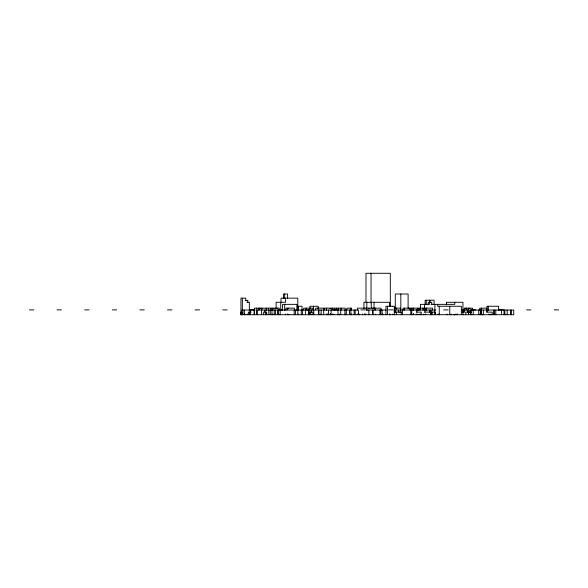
<?xml version="1.0" encoding="UTF-8"?>
<svg xmlns="http://www.w3.org/2000/svg" width="588" height="588" viewBox="0 0 588 588"><rect width="100%" height="100%" fill="white"/><g stroke="black" fill="none" stroke-linecap="round" stroke-linejoin="round"><path stroke-width="0.88" d="M284.695 304.356L284.695 310.368M288.341 308.568L288.341 308.156M298.483 306.26L298.483 310.221M306.238 309.384L306.238 308.156M308.435 314.712L308.435 310.052M308.95 314.712L308.95 310.052M338.467 310.052L338.467 308.156M345.149 309.42L345.149 308.156L315.697 308.156L315.697 309.795M346.861 310.052L346.861 308.156L351.55 308.156L351.55 309.736M357.357 310.141L357.357 308.156L381.075 308.156L381.075 310.052M366.677 308.626L366.677 308.156M366.846 302.283L366.846 307.994M371.256 302.283L371.256 308.355M373.373 308.604L373.373 308.156M385.941 314.712L385.941 306.26L394.298 306.26L394.298 314.712M392.564 306.73L392.564 306.26M410.262 309.384L410.262 308.156M411.262 310.052L411.262 308.156M417.612 308.568L417.612 308.156M418.156 310.052L418.156 308.156M420.449 308.009L420.449 304.356L429.416 304.356L429.416 302.283M429.755 312.125L429.755 310.052M434.084 304.356L434.084 300.218L425.139 300.218L425.139 304.356M437.685 304.356L437.685 306.252L461.345 306.252L461.345 314.712M449.746 314.712L449.746 306.252M466.041 309.391L466.041 308.156M479.793 310.052L479.793 308.156L487.202 308.156M480.852 314.712L480.852 310.052M481.601 308.156L481.601 310.052M375.519 310.052L375.519 308.156M398.554 310.052L398.554 312.125M302.592 310.052L302.592 314.712M260.006 308.597L260.014 308.156M272.193 314.712L272.2 314.021M277.734 314.712L277.742 314.021M403.133 310.052L403.14 308.156L432.459 308.156L432.459 310.052M330.427 314.712L330.441 314.168M420.332 314.712L420.354 314.021M425.683 314.712L425.712 314.029M266.577 314.712L266.607 314.029M330.353 313.918L330.316 314.712L330.213 314.029M298.381 314.712L298.41 314.029M401.266 314.712L401.31 312L399.539 312.125M423.786 314.712L423.823 314.029M244.182 314.712L244.218 314.029M362.377 314.712L362.428 314.029M326.943 314.712L326.994 314.029M330.757 314.712L330.824 314.029M492.119 314.712L492.207 312.125L486.68 312.125L486.68 310.052M419.06 314.712L419.134 314.029M470.4 310.052L470.349 312.125M446.954 314.712L447.064 314.029M482.123 314.712L483.277 314.712M401.31 312L394.313 312.125M453.995 314.712L454.928 314.712M469.812 312.125L471.15 312.059M245.394 300.387L247.739 300.387M246.909 302.283L249.334 302.283L249.334 310.273M431.055 304.356L454.774 304.356L454.774 302.283M297.205 306.26L302.026 306.26L302.026 310.486M394.408 308.156L400.509 308.156L400.509 310.052M29.407 309.883L33.81 309.883M57.029 309.883L61.431 309.883M84.643 309.883L89.053 309.883M112.264 309.883L116.674 309.883M139.885 309.883L144.295 309.883M167.506 309.883L171.917 309.883M195.128 309.883L199.53 309.883M222.749 309.883L227.152 309.883M250.363 309.883L254.773 309.883M277.984 309.883L282.394 309.883M305.606 309.883L310.016 309.883M333.227 309.883L337.637 309.883M360.848 309.883L365.251 309.883M388.47 309.883L392.872 309.883M416.084 309.883L420.493 309.883M443.705 309.883L448.115 309.883M471.326 309.883L475.736 309.883M498.947 309.883L503.357 309.883M526.569 309.883L530.971 309.883M554.19 309.883L558.593 309.883M255.126 310.052L241.756 310.052L241.756 314.712M386.419 310.052L366.412 310.023L366.243 308.156M393.85 310.052L435.818 310.052M462.05 310.052L513.736 310.052L513.736 314.712L240.882 314.712L240.882 312.125L241.896 312.125M251.201 312.125L248.386 312.125L248.386 314.712M416.355 312.125L421.236 312.125L421.236 314.712M424.485 312.125L431.077 312.125L431.077 314.712M462.219 312.125L464.704 312.125L464.704 310.052M471.539 312.125L465.784 312.125L465.784 314.712M289.105 314.712L288.26 314.433M454.274 314.712L454.7 314.712M367.434 310.052L366.243 310.001M288.171 314.712L287.907 314.036M287.363 314.029L287.539 314.712M417.076 314.051L417.223 314.712M494.64 313.97L494.736 314.712M463.035 310.052L463.153 311.985M439.302 314.029L439.376 314.712M478.897 314.029L478.97 314.712M392.769 314.029L392.835 314.712M463.418 312.125L463.462 312.559M247.32 314.029L247.372 314.712M416.304 314.036L416.341 314.712M488.966 314.124L488.995 314.712M334.013 314.029L334.05 314.712M413.371 314.021L413.401 314.712L413.46 314.029M351.499 314.021L351.528 314.712M364.648 314.029L364.678 314.712M382.737 314.029L382.766 314.712M364.795 313.926L364.825 314.712M490.186 314.029L490.208 314.712M389.609 314.029L389.631 314.712M423.081 308.156L423.103 310.199M332.786 314.029L332.801 314.712M364.722 314.168L364.736 314.712M339.504 314.029L339.519 314.712M357.651 314.021L357.666 314.712M487.878 306.26L487.886 306.679M451.194 314.021L451.209 314.712M468.269 310.052L468.261 308.156M413.445 313.882L413.452 314.712M389.8 314.021L389.807 314.712M320.974 314.021L320.982 314.712M287.598 298.63L287.598 294L283.431 294L283.431 298.145M261.895 310.052L261.895 308.156M472.546 310.052L472.546 308.156L464.27 308.156L464.27 310.052M426.249 304.356L426.249 300.218M419.825 308.156L419.825 309.384M408.381 308.156L408.381 308.568M387.529 306.26L387.529 314.712M374.027 302.283L374.027 308.516M372.373 308.156L372.373 308.604M371.043 273.288L371.05 302.96M369.007 308.156L369.007 308.604M341.055 310.052L341.055 308.156M318.277 308.156L318.277 309.413M311.919 314.021L311.919 314.712M275.074 308.156L275.074 308.568M256.706 308.156L256.706 314.712M242.352 298.145L242.352 310.295M511.215 310.052L511.215 314.712M510.744 310.052L510.744 314.712M507.157 310.052L507.157 314.712M504.827 310.052L504.827 314.712M504.394 314.146L504.394 314.712M504.026 310.052L504.026 314.712M501.424 310.052L501.424 314.712M498.617 310.31L498.617 306.26L487.011 306.26L487.033 312.125M495.802 310.052L495.802 314.712M494.53 310.052L494.53 314.712M494.133 314.095L494.133 314.712M493.553 310.052L493.553 314.712M488.371 306.26L488.371 310.486M483.373 310.052L483.373 314.712M481.557 310.052L481.557 314.712M480.433 310.052L480.433 314.712M478.757 310.052L478.757 314.712M473.252 310.052L473.252 314.712M471.01 310.052L471.01 314.712M470.444 312.125L470.444 314.712M469.871 308.156L469.871 308.634M468.82 310.052L468.82 312.125M468.636 312.125L468.636 314.712M468.496 312.125L468.496 314.712M467.592 310.052L467.592 312.125M466.431 308.156L466.431 309.795M462.94 314.712L462.94 302.283L446.402 302.283L446.402 304.951M457.56 314.021L457.56 314.712M456.964 314.021L456.964 314.712M455.715 314.021L455.715 314.712M439.243 306.252L439.243 314.712M437.972 314.021L437.972 314.712M435.223 314.712L435.223 312.125L431.225 312.125L431.225 314.712M434.885 304.356L434.885 314.712M432.165 312.125L432.165 314.712M431.754 304.356L431.754 302.283L428.233 302.283L428.233 304.356M430.96 310.052L430.96 314.712M429.938 300.218L429.938 302.386M429.49 300.218L429.49 302.386M426.513 308.156L426.513 310.538M426.3 308.156L426.3 309.795M424.948 308.156L424.948 309.795M424.977 310.052L424.977 312.125M424.536 304.356L424.536 308.428M416.855 310.052L416.855 312.125M413.629 308.156L413.629 310.052M413.048 308.156L413.048 310.052M411.784 310.052L411.784 314.712M411.402 314.021L411.402 314.712M410.762 310.052L410.762 314.712M409.623 308.156L409.623 309.582M408.109 308.325L408.109 294L395.283 294L395.283 308.56M404.375 308.156L404.375 310.052M402.53 310.052L402.53 314.712M400.832 294L400.832 310.207M396.408 312.125L396.408 314.712M396.261 308.156L396.261 309.457M395.32 310.052L395.32 312.382M390.322 306.583L390.322 273.288L365.993 273.288L365.993 302.078M389.646 306.532L389.646 302.283L363.95 302.283L363.95 308.626M382.185 313.889L382.185 314.712M382.024 310.052L382.024 314.712M380.679 310.052L380.679 314.712M379.966 310.052L379.966 314.712M375.585 314.021L375.585 314.712M373.13 310.052L373.13 314.712M372.542 310.052L372.542 314.712M368.874 310.052L368.874 314.712M365.677 314.021L365.677 314.712M359.114 314.021L359.114 314.712M358.452 314.712L358.452 310.052L278.117 310.052L278.117 314.712M355.189 310.052L355.189 314.712M354.16 310.052L354.16 314.712M351.073 314.021L351.073 314.712M350.911 308.156L350.867 314.712M349.537 310.052L349.537 314.712M346.281 310.052L346.281 314.712M345.325 314.021L345.325 314.712M344.935 310.052L344.935 314.712M340.724 310.052L340.724 314.712M337.997 310.052L337.997 314.712M334.601 308.156L334.601 310.052M332.33 308.156L332.33 309.384M331.059 310.052L331.059 314.712M330.081 308.156L330.081 308.626M328.464 310.052L328.464 314.712M327.119 314.021L327.119 314.712M326.406 308.156L326.406 310.538M324.076 308.156L324.076 310.052M323.701 310.052L323.701 314.712M321.114 310.052L321.114 314.712M318.961 310.052L318.961 314.712M318.453 310.052L318.453 314.712M318.159 308.774L318.159 306.26L309.92 306.26L309.92 308.538M313.764 310.052L313.764 314.712M313.522 306.26L313.522 309.92M312.956 310.243L312.956 308.156L303.731 308.156L303.731 310.052M312.956 314.712L312.948 312.125L309.545 312.125L309.545 314.712M311.464 310.052L311.464 312.382M311.28 310.052L311.28 312.382M310.501 308.156L310.501 308.634M310.538 312.125L310.538 314.712M305.407 310.052L305.407 314.712M301.284 310.052L301.284 314.712M297.829 314.712L297.793 298.145L281.013 298.145L281.013 302.283M296.889 310.413L296.889 304.356L282.593 304.356L282.593 310.31M295.588 310.052L295.588 314.712M294.382 309.78L294.382 308.156L285.988 308.156L285.988 310.052M294.206 310.052L294.206 314.712M287.547 308.156L287.547 309.795M285.643 298.145L285.643 302.283L276.103 302.283L276.103 308.156M285.401 314.021L285.401 314.712M284.643 294L284.643 298.145M280.741 302.283L280.741 310.273M280.175 310.052L280.175 314.712M279.285 310.052L279.285 308.156L254.391 308.156L254.391 314.712M277.845 314.712L277.845 310.052L257.257 310.052L257.257 314.712M277.286 308.156L277.286 308.634M275.449 310.052L275.449 314.712M274.243 310.052L274.243 314.712M274.104 314.021L274.104 314.712M272.861 308.156L272.861 310.052M271.979 310.052L271.979 314.712M270.958 308.156L270.958 310.052M270.311 310.052L270.311 314.712M268.841 310.052L268.841 314.712M268.451 308.156L268.451 310.538M266.717 314.712L266.717 312.125L263.615 312.125L263.615 314.712M266.254 308.156L266.254 310.538M265.622 312.125L265.622 314.712M264.835 310.052L264.835 312.125M261.491 310.052L261.491 314.712M259.44 308.156L259.44 309.795M258.757 308.156L258.757 310.052M254.163 310.052L254.163 314.712M250.26 310.052L250.26 314.712M249.665 312.125L249.665 314.712M245.747 300.387L245.747 298.145L240.97 298.145L240.933 314.712M244.873 314.029L244.873 314.712M244.343 310.052L244.343 314.712M242.91 310.052L242.91 314.712M242.3 314.021L242.3 314.712M241.778 312.125L241.778 314.712M247.791 300.372A15.523 6.064 -90 0 1 247.835 302.283M246.857 300.858A21.543 8.136 -90 0 1 246.857 300.394M374.953 308.156A15.655 6.321 -90 0 1 374.916 310.045M396.481 308.156A14.347 5.439 -90 0 1 396.481 308.634M332.161 308.156A16.244 14.913 -90 0 1 332.088 310.052M336.726 308.156A14.634 13.37 -90 0 1 336.726 308.634M327.141 314.712L327.126 313.963L327.171 314.712"/></g></svg>
